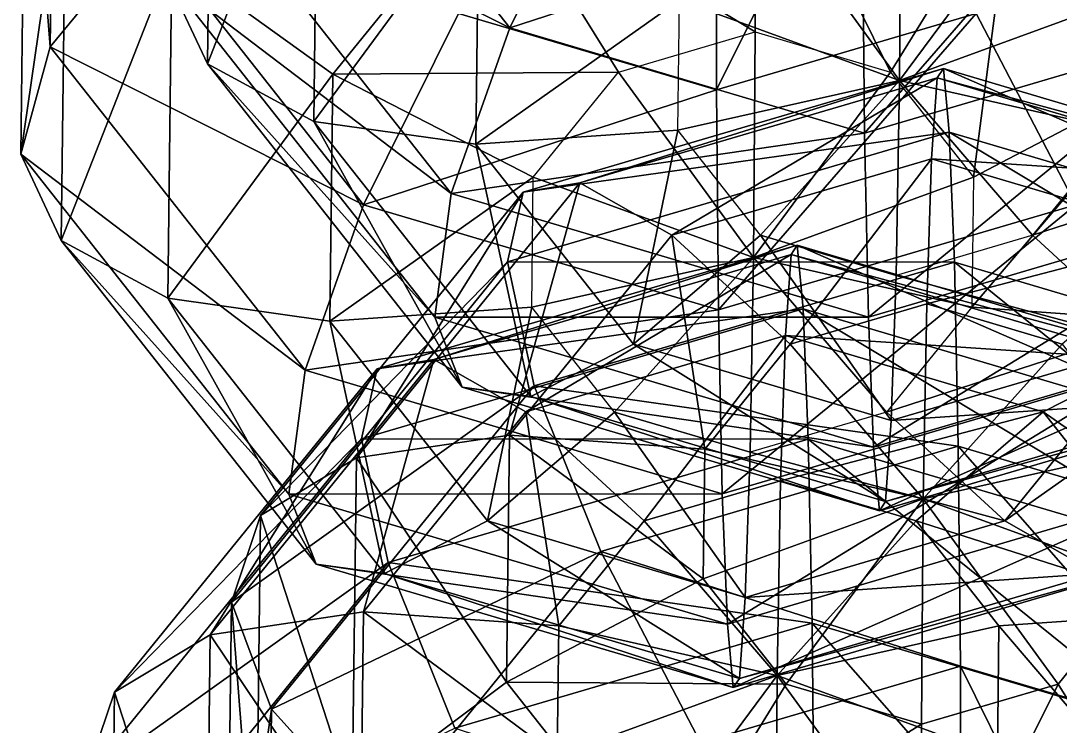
# Model space of a CAD drawing. Header units: metres. Extents: x -232 to 136, y -204 to 253.
# Drawn here: x -130.97 to -89.35, y 10.53 to 38.79 of the extents above; entities that cross this region are included whole.
import ezdxf

# ---------------------------------------------------------------- set-up
doc = ezdxf.new("R2010")
doc.units = ezdxf.units.M

msp = doc.modelspace()

# ---------------------------------------------------------------- linework, layer by layer
for points in [[(-130.7633, 50.284912, -629.949), (-129.5927, 53.754047, -638.5915), (-129.78595, 37.740246, -645.9714), (-129.78584, 37.740345, -645.97125)], [(-129.5927, 53.754047, -638.5915), (-125.91908, 42.43734, -653.11865), (-129.78595, 37.740246, -645.9714), (-129.78584, 37.740345, -645.97125)], [(-123.30151, 53.07407, -398.3413), (-125.11608, 40.529404, -414.29065), (-123.49477, 37.060272, -405.72122), (-123.49467, 37.06037, -405.72113)], [(-119.0659, 48.376976, -391.40625), (-123.30151, 53.07407, -398.3413), (-123.49477, 37.060272, -405.72122), (-123.49467, 37.06037, -405.72113)], [(-84.94153, 36.65341, -610.7006), (-87.44764, 52.315125, -610.72314), (-91.248474, 44.66031, -606.84296), (-91.248375, 44.660408, -606.84283)], [(-130.7633, 50.284912, -629.949), (-129.78595, 37.740246, -645.9714), (-130.96649, 33.447006, -637.7087), (-130.96638, 33.447105, -637.70856)], [(-129.15193, 45.991673, -621.75934), (-130.7633, 50.284912, -629.949), (-130.96649, 33.447006, -637.7087), (-130.96638, 33.447105, -637.70856)], [(-123.93553, 44.822643, -422.55338), (-120.06867, 49.519737, -429.7006), (-111.38791, 38.49919, -435.0102), (-111.38781, 38.49929, -435.0101)], [(-120.06867, 49.519737, -429.7006), (-107.587074, 46.154007, -438.89038), (-111.38791, 38.49919, -435.0102), (-111.38781, 38.49929, -435.0101)], [(-119.0659, 48.376976, -391.40625), (-123.49477, 37.060272, -405.72122), (-119.230286, 34.75482, -397.684), (-119.23019, 34.75492, -397.6839)], [(-112.62064, 43.73581, -386.40457), (-119.0659, 48.376976, -391.40625), (-119.230286, 34.75482, -397.684), (-119.23019, 34.75492, -397.6839)], [(-101.56312, 38.339844, -604.7938), (-101.57276, 47.71867, -605.16223), (-111.970856, 44.66031, -606.30035), (-111.97076, 44.660408, -606.30023)], [(-96.135315, 36.731968, -605.6775), (-91.248474, 44.66031, -606.84296), (-101.57276, 47.71867, -605.16223), (-101.57266, 47.71877, -605.1621)], [(-96.135315, 36.731968, -605.6775), (-101.57276, 47.71867, -605.16223), (-101.56312, 38.339844, -604.7938), (-101.56302, 38.339943, -604.7937)], [(-88.7164, 31.416794, -659.1751), (-92.715096, 39.07161, -662.851), (-86.214905, 47.078506, -659.32874), (-86.214806, 47.078606, -659.3286)], [(-103.1132, 36.01325, -663.98914), (-103.12285, 45.39208, -664.35754), (-97.65624, 46.999954, -663.75916), (-97.65614, 47.000053, -663.75903)], [(-103.1132, 36.01325, -663.98914), (-97.65624, 46.999954, -663.75916), (-92.715096, 39.07161, -662.851), (-92.715, 39.07171, -662.8509)], [(-129.15193, 45.991673, -621.75934), (-130.96649, 33.447006, -637.7087), (-129.34518, 29.977873, -629.1393), (-129.34508, 29.977972, -629.13916)], [(-124.916306, 41.29458, -614.8243), (-129.15193, 45.991673, -621.75934), (-129.34518, 29.977873, -629.1393), (-129.34508, 29.977972, -629.13916)], [(-111.38791, 38.49919, -435.0102), (-107.587074, 46.154007, -438.89038), (-97.26279, 43.095646, -440.57114), (-97.26269, 43.095745, -440.57104)], [(-97.17775, 34.28972, -437.32355), (-97.26279, 43.095646, -440.57114), (-86.864685, 46.154007, -439.433), (-86.864586, 46.154106, -439.43292)], [(-97.17775, 34.28972, -437.32355), (-86.864685, 46.154007, -439.433), (-82.86599, 38.49919, -435.75708), (-82.86589, 38.49929, -435.757)], [(-113.437485, 39.07161, -662.3084), (-103.12285, 45.39208, -664.35754), (-103.1132, 36.01325, -663.98914), (-103.1131, 36.013348, -663.989)], [(-95.71271, 45.42224, -381.37582), (-95.779396, 36.38857, -383.9227), (-101.179306, 43.814365, -381.97415), (-101.17921, 43.814465, -381.97406)], [(-90.284904, 43.814365, -382.25943), (-95.779396, 36.38857, -383.9227), (-95.71271, 45.42224, -381.37582), (-95.71261, 45.42234, -381.37573)], [(-125.11608, 40.529404, -414.29065), (-123.93553, 44.822643, -422.55338), (-113.73068, 31.867214, -428.79517), (-113.73058, 31.867313, -428.79507)], [(-111.970856, 44.66031, -606.30035), (-124.916306, 41.29458, -614.8243), (-118.471054, 36.65341, -609.82263), (-118.470955, 36.65351, -609.8225)], [(-123.93553, 44.822643, -422.55338), (-111.38791, 38.49919, -435.0102), (-113.73068, 31.867214, -428.79517), (-113.73058, 31.867313, -428.79507)], [(-107.02972, 36.731968, -605.3922), (-111.970856, 44.66031, -606.30035), (-118.471054, 36.65341, -609.82263), (-118.470955, 36.65351, -609.8225)], [(-101.56312, 38.339844, -604.7938), (-111.970856, 44.66031, -606.30035), (-107.02972, 36.731968, -605.3922), (-107.02962, 36.732067, -605.3921)], [(-92.81956, 32.52249, -607.70557), (-91.248474, 44.66031, -606.84296), (-96.135315, 36.731968, -605.6775), (-96.135216, 36.732067, -605.67737)], [(-92.81956, 32.52249, -607.70557), (-84.94153, 36.65341, -610.7006), (-91.248474, 44.66031, -606.84296), (-91.248375, 44.660408, -606.84283)], [(-112.62064, 43.73581, -386.40457), (-119.230286, 34.75482, -397.684), (-112.740074, 33.838737, -390.96564), (-112.739975, 33.838837, -390.96555)], [(-104.596664, 39.60489, -383.82593), (-112.62064, 43.73581, -386.40457), (-112.740074, 33.838737, -390.96564), (-112.739975, 33.838837, -390.96555)], [(-101.179306, 43.814365, -381.97415), (-95.779396, 36.38857, -383.9227), (-104.596664, 39.60489, -383.82593), (-104.596565, 39.60499, -383.82584)], [(-86.96915, 39.60489, -384.28754), (-95.779396, 36.38857, -383.9227), (-90.284904, 43.814365, -382.25943), (-90.284805, 43.814465, -382.25934)], [(-111.38791, 38.49919, -435.0102), (-97.26279, 43.095646, -440.57114), (-97.17775, 34.28972, -437.32355), (-97.17765, 34.289818, -437.32346)], [(-129.78595, 37.740246, -645.9714), (-125.91908, 42.43734, -653.11865), (-117.23832, 31.416796, -658.4282), (-117.23822, 31.416895, -658.4281)], [(-125.91908, 42.43734, -653.11865), (-113.437485, 39.07161, -662.3084), (-117.23832, 31.416796, -658.4282), (-117.23822, 31.416895, -658.4281)], [(-124.916306, 41.29458, -614.8243), (-129.34518, 29.977873, -629.1393), (-125.080696, 27.672424, -621.102), (-125.0806, 27.672523, -621.10187)], [(-118.471054, 36.65341, -609.82263), (-124.916306, 41.29458, -614.8243), (-125.080696, 27.672424, -621.102), (-125.0806, 27.672523, -621.10187)], [(-125.11608, 40.529404, -414.29065), (-113.73068, 31.867214, -428.79517), (-114.38607, 26.90726, -420.85367), (-114.38597, 26.90736, -420.85358)], [(-123.49477, 37.060272, -405.72122), (-125.11608, 40.529404, -414.29065), (-114.38607, 26.90726, -420.85367), (-114.38597, 26.90736, -420.85358)], [(-104.596664, 39.60489, -383.82593), (-112.740074, 33.838737, -390.96564), (-104.659454, 34.401688, -386.22382), (-104.659355, 34.401787, -386.22372)], [(-104.596664, 39.60489, -383.82593), (-95.779396, 36.38857, -383.9227), (-104.659454, 34.401688, -386.22382), (-104.659355, 34.401787, -386.22372)], [(-87.03194, 34.40169, -386.6854), (-95.779396, 36.38857, -383.9227), (-86.96915, 39.60489, -384.28754), (-86.96905, 39.60499, -384.28745)], [(-117.23832, 31.416796, -658.4282), (-113.437485, 39.07161, -662.3084), (-103.1132, 36.01325, -663.98914), (-103.1131, 36.013348, -663.989)], [(-103.1132, 36.01325, -663.98914), (-103.1132, 36.01325, -663.98914), (-113.437485, 39.07161, -662.3084), (-113.437386, 39.07171, -662.3083)], [(-103.02816, 27.20732, -660.7416), (-103.1132, 36.01325, -663.98914), (-92.715096, 39.07161, -662.851), (-92.715, 39.07171, -662.8509)], [(-103.02816, 27.20732, -660.7416), (-92.715096, 39.07161, -662.851), (-88.7164, 31.416794, -659.1751), (-88.7163, 31.416893, -659.175)], [(-113.73068, 31.867214, -428.79517), (-111.38791, 38.49919, -435.0102), (-97.17775, 34.28972, -437.32355), (-97.17765, 34.289818, -437.32346)], [(-97.17775, 34.28972, -437.32355), (-97.17775, 34.28972, -437.32355), (-111.38791, 38.49919, -435.0102), (-111.38781, 38.49929, -435.0101)], [(-101.56312, 38.339844, -604.7938), (-101.62981, 29.306171, -607.3407), (-107.02972, 36.731968, -605.3922), (-107.02962, 36.732067, -605.3921)], [(-96.135315, 36.731968, -605.6775), (-101.62981, 29.306171, -607.3407), (-101.56312, 38.339844, -604.7938), (-101.56302, 38.339943, -604.7937)], [(-97.025635, 26.918678, -431.5147), (-97.17775, 34.28972, -437.32355), (-82.86599, 38.49919, -435.75708), (-82.86589, 38.49929, -435.757)], [(-97.025635, 26.918678, -431.5147), (-82.86599, 38.49919, -435.75708), (-80.20116, 31.867212, -429.6732), (-80.20106, 31.867311, -429.6731)], [(-130.96649, 33.447006, -637.7087), (-129.78595, 37.740246, -645.9714), (-119.58109, 24.784817, -652.2132), (-119.58099, 24.784916, -652.2131)], [(-129.78595, 37.740246, -645.9714), (-117.23832, 31.416796, -658.4282), (-119.58109, 24.784817, -652.2132), (-119.58099, 24.784916, -652.2131)], [(-123.49477, 37.060272, -405.72122), (-114.38607, 26.90726, -420.85367), (-113.28992, 24.10484, -411.96304), (-113.28982, 24.104939, -411.96295)], [(-119.230286, 34.75482, -397.684), (-123.49477, 37.060272, -405.72122), (-113.28992, 24.10484, -411.96304), (-113.28982, 24.104939, -411.96295)], [(-118.471054, 36.65341, -609.82263), (-125.080696, 27.672424, -621.102), (-118.590485, 26.75634, -614.38367), (-118.590385, 26.75644, -614.38354)], [(-110.447075, 32.52249, -607.24396), (-118.471054, 36.65341, -609.82263), (-118.590485, 26.75634, -614.38367), (-118.590385, 26.75644, -614.38354)], [(-107.02972, 36.731968, -605.3922), (-118.471054, 36.65341, -609.82263), (-110.447075, 32.52249, -607.24396), (-110.446976, 32.52259, -607.24384)], [(-94.023026, 36.87445, -316.84955), (-108.580284, 32.29648, -327.79166), (-110.8475, 31.925919, -318.69107), (-110.847404, 31.926018, -318.69098)], [(-93.78655, 34.32669, -307.81897), (-94.023026, 36.87445, -316.84955), (-110.8475, 31.925919, -318.69107), (-110.847404, 31.926018, -318.69098)], [(-107.02972, 36.731968, -605.3922), (-101.62981, 29.306171, -607.3407), (-110.447075, 32.52249, -607.24396), (-110.446976, 32.52259, -607.24384)], [(-94.023026, 36.87445, -316.84955), (-94.26853, 36.50595, -326.22516), (-108.580284, 32.29648, -327.79166), (-108.580185, 32.296577, -327.79156)], [(-92.81956, 32.52249, -607.70557), (-101.62981, 29.306171, -607.3407), (-96.135315, 36.731968, -605.6775), (-96.135216, 36.732067, -605.67737)], [(-77.31798, 31.925919, -319.56906), (-94.26853, 36.50595, -326.22516), (-94.023026, 36.87445, -316.84955), (-94.02293, 36.87455, -316.84946)], [(-76.221825, 29.123497, -310.67844), (-77.31798, 31.925919, -319.56906), (-94.023026, 36.87445, -316.84955), (-94.02293, 36.87455, -316.84946)], [(-76.221825, 29.123497, -310.67844), (-94.023026, 36.87445, -316.84955), (-93.78655, 34.32669, -307.81897), (-93.78645, 34.32679, -307.81888)], [(-92.88235, 27.319294, -610.10345), (-85.06097, 26.756344, -615.26166), (-84.94153, 36.65341, -610.7006), (-84.94143, 36.65351, -610.7005)], [(-92.88235, 27.319294, -610.10345), (-84.94153, 36.65341, -610.7006), (-92.81956, 32.52249, -607.70557), (-92.81946, 32.52259, -607.70544)], [(-94.26853, 36.50595, -326.22516), (-104.89714, 30.198914, -336.1662), (-108.580284, 32.29648, -327.79166), (-108.580185, 32.296577, -327.79156)], [(-94.26853, 36.50595, -326.22516), (-94.49905, 33.257275, -335.02808), (-104.89714, 30.198914, -336.1662), (-104.89704, 30.199013, -336.1661)], [(-104.659454, 34.401688, -386.22382), (-95.779396, 36.38857, -383.9227), (-101.3437, 30.192215, -388.2519), (-101.3436, 30.192314, -388.2518)], [(-101.3437, 30.192215, -388.2519), (-95.779396, 36.38857, -383.9227), (-95.9159, 28.58434, -389.13553), (-95.9158, 28.584438, -389.13544)], [(-95.9159, 28.58434, -389.13553), (-95.779396, 36.38857, -383.9227), (-90.449295, 30.192215, -388.53717), (-90.449196, 30.192314, -388.53708)], [(-90.449295, 30.192215, -388.53717), (-95.779396, 36.38857, -383.9227), (-87.03194, 34.40169, -386.6854), (-87.03184, 34.40179, -386.6853)], [(-80.05837, 32.29648, -328.5385), (-94.49905, 33.257275, -335.02808), (-94.26853, 36.50595, -326.22516), (-94.26843, 36.50605, -326.22507)], [(-77.31798, 31.925919, -319.56906), (-80.05837, 32.29648, -328.5385), (-94.26853, 36.50595, -326.22516), (-94.26843, 36.50605, -326.22507)], [(-117.23832, 31.416796, -658.4282), (-103.1132, 36.01325, -663.98914), (-103.02816, 27.20732, -660.7416), (-103.02806, 27.207418, -660.74146)], [(-119.230286, 34.75482, -397.684), (-113.28992, 24.10484, -411.96304), (-110.54952, 23.734278, -402.9936), (-110.54942, 23.734377, -402.9935)], [(-112.740074, 33.838737, -390.96564), (-119.230286, 34.75482, -397.684), (-110.54952, 23.734278, -402.9936), (-110.54942, 23.734377, -402.9935)], [(-113.73068, 31.867214, -428.79517), (-97.17775, 34.28972, -437.32355), (-97.025635, 26.918678, -431.5147), (-97.025536, 26.918777, -431.51462)], [(-104.659454, 34.401688, -386.22382), (-112.740074, 33.838737, -390.96564), (-106.433136, 25.831844, -394.82327), (-106.43304, 25.831944, -394.82318)], [(-93.78655, 34.32669, -307.81897), (-110.8475, 31.925919, -318.69107), (-111.47685, 29.123497, -309.75525), (-111.47675, 29.123596, -309.75516)], [(-93.58226, 29.112076, -300.0174), (-93.78655, 34.32669, -307.81897), (-111.47685, 29.123497, -309.75525), (-111.47675, 29.123596, -309.75516)], [(-104.659454, 34.401688, -386.22382), (-106.433136, 25.831844, -394.82327), (-101.3437, 30.192215, -388.2519), (-101.3436, 30.192314, -388.2518)], [(-76.87721, 24.163544, -302.73694), (-76.221825, 29.123497, -310.67844), (-93.78655, 34.32669, -307.81897), (-93.78645, 34.32679, -307.81888)], [(-76.87721, 24.163544, -302.73694), (-93.78655, 34.32669, -307.81897), (-93.58226, 29.112076, -300.0174), (-93.58216, 29.112175, -300.0173)], [(-90.449295, 30.192215, -388.53717), (-79.210556, 33.83874, -391.84363), (-87.03194, 34.40169, -386.6854), (-87.03184, 34.40179, -386.6853)], [(-112.740074, 33.838737, -390.96564), (-110.54952, 23.734278, -402.9936), (-106.433136, 25.831844, -394.82327), (-106.43304, 25.831944, -394.82318)], [(-90.449295, 30.192215, -388.53717), (-85.71075, 25.831844, -395.3659), (-79.210556, 33.83874, -391.84363), (-79.21046, 33.83884, -391.84354)], [(-130.96649, 33.447006, -637.7087), (-119.58109, 24.784817, -652.2132), (-120.23648, 19.824863, -644.27167), (-120.23638, 19.824963, -644.27155)], [(-129.34518, 29.977873, -629.1393), (-130.96649, 33.447006, -637.7087), (-120.23648, 19.824863, -644.27167), (-120.23638, 19.824963, -644.27155)], [(-94.49905, 33.257275, -335.02808), (-100.1586, 25.838541, -342.99493), (-104.89714, 30.198914, -336.1662), (-104.89704, 30.199013, -336.1661)], [(-94.49905, 33.257275, -335.02808), (-94.69199, 27.446415, -342.39658), (-100.1586, 25.838541, -342.99493), (-100.1585, 25.83864, -342.99484)], [(-84.17476, 30.198914, -336.70883), (-94.69199, 27.446415, -342.39658), (-94.49905, 33.257275, -335.02808), (-94.49895, 33.257374, -335.02798)], [(-80.05837, 32.29648, -328.5385), (-84.17476, 30.198914, -336.70883), (-94.49905, 33.257275, -335.02808), (-94.49895, 33.257374, -335.02798)], [(-110.447075, 32.52249, -607.24396), (-118.590485, 26.75634, -614.38367), (-110.509865, 27.319292, -609.64185), (-110.509766, 27.319391, -609.6417)], [(-110.447075, 32.52249, -607.24396), (-101.62981, 29.306171, -607.3407), (-110.509865, 27.319292, -609.64185), (-110.509766, 27.319391, -609.6417)], [(-92.88235, 27.319294, -610.10345), (-101.62981, 29.306171, -607.3407), (-92.81956, 32.52249, -607.70557), (-92.81946, 32.52259, -607.70544)], [(-108.580284, 32.29648, -327.79166), (-111.39734, 22.192017, -339.68848), (-117.52704, 21.275932, -332.63965), (-117.52694, 21.276031, -332.63956)], [(-110.8475, 31.925919, -318.69107), (-108.580284, 32.29648, -327.79166), (-117.52704, 21.275932, -332.63965), (-117.52694, 21.276031, -332.63956)], [(-108.580284, 32.29648, -327.79166), (-104.89714, 30.198914, -336.1662), (-111.39734, 22.192017, -339.68848), (-111.39724, 22.192116, -339.6884)], [(-110.8475, 31.925919, -318.69107), (-117.52704, 21.275932, -332.63965), (-121.365036, 18.970486, -324.39023), (-121.36494, 18.970585, -324.39014)], [(-111.47685, 29.123497, -309.75525), (-110.8475, 31.925919, -318.69107), (-121.365036, 18.970486, -324.39023), (-121.36494, 18.970585, -324.39014)], [(-114.38607, 26.90726, -420.85367), (-113.73068, 31.867214, -428.79517), (-97.025635, 26.918678, -431.5147), (-97.025536, 26.918777, -431.51462)], [(-97.025635, 26.918678, -431.5147), (-97.025635, 26.918678, -431.5147), (-113.73068, 31.867214, -428.79517), (-113.73058, 31.867313, -428.79507)], [(-96.82134, 21.704062, -423.71313), (-97.025635, 26.918678, -431.5147), (-80.20116, 31.867212, -429.6732), (-80.20106, 31.867311, -429.6731)], [(-96.82134, 21.704062, -423.71313), (-80.20116, 31.867212, -429.6732), (-79.13104, 26.907259, -421.77686), (-79.13094, 26.907358, -421.77676)], [(-119.58109, 24.784817, -652.2132), (-117.23832, 31.416796, -658.4282), (-103.02816, 27.20732, -660.7416), (-103.02806, 27.207418, -660.74146)], [(-103.02816, 27.20732, -660.7416), (-103.02816, 27.20732, -660.7416), (-117.23832, 31.416796, -658.4282), (-117.23822, 31.416895, -658.4281)], [(-102.876045, 19.83628, -654.93274), (-103.02816, 27.20732, -660.7416), (-88.7164, 31.416794, -659.1751), (-88.7163, 31.416893, -659.175)], [(-102.876045, 19.83628, -654.93274), (-88.7164, 31.416794, -659.1751), (-86.05157, 24.784815, -653.0912), (-86.05147, 24.784914, -653.09106)], [(-129.34518, 29.977873, -629.1393), (-120.23648, 19.824863, -644.27167), (-119.14033, 17.022442, -635.38104), (-119.14023, 17.022541, -635.3809)], [(-125.080696, 27.672424, -621.102), (-129.34518, 29.977873, -629.1393), (-119.14033, 17.022442, -635.38104), (-119.14023, 17.022541, -635.3809)], [(-104.89714, 30.198914, -336.1662), (-103.57596, 21.629066, -344.8467), (-111.39734, 22.192017, -339.68848), (-111.39724, 22.192116, -339.6884)], [(-101.3437, 30.192215, -388.2519), (-106.433136, 25.831844, -394.82327), (-96.10885, 22.77348, -396.50403), (-96.10875, 22.773579, -396.50394)], [(-104.89714, 30.198914, -336.1662), (-100.1586, 25.838541, -342.99493), (-103.57596, 21.629066, -344.8467), (-103.57586, 21.629166, -344.84662)], [(-95.9159, 28.58434, -389.13553), (-95.9159, 28.58434, -389.13553), (-101.3437, 30.192215, -388.2519), (-101.3436, 30.192314, -388.2518)], [(-101.3437, 30.192215, -388.2519), (-96.10885, 22.77348, -396.50403), (-95.9159, 28.58434, -389.13553), (-95.9158, 28.584438, -389.13544)], [(-95.9159, 28.58434, -389.13553), (-85.71075, 25.831844, -395.3659), (-90.449295, 30.192215, -388.53717), (-90.449196, 30.192314, -388.53708)], [(-84.17476, 30.198914, -336.70883), (-89.2642, 25.838541, -343.2802), (-94.69199, 27.446415, -342.39658), (-94.691895, 27.446514, -342.39648)], [(-99.873436, 29.792053, -540.2676), (-114.430695, 25.21408, -551.20966), (-116.69791, 24.843521, -542.1091), (-116.69781, 24.84362, -542.10895)], [(-99.63696, 27.244295, -531.237), (-99.873436, 29.792053, -540.2676), (-116.69791, 24.843521, -542.1091), (-116.69781, 24.84362, -542.10895)], [(-99.873436, 29.792053, -540.2676), (-100.11894, 29.423555, -549.6432), (-114.430695, 25.21408, -551.20966), (-114.430595, 25.21418, -551.20953)], [(-83.16839, 24.843521, -542.9871), (-100.11894, 29.423555, -549.6432), (-99.873436, 29.792053, -540.2676), (-99.87334, 29.792152, -540.26746)], [(-82.072235, 22.0411, -534.0965), (-83.16839, 24.843521, -542.9871), (-99.873436, 29.792053, -540.2676), (-99.87334, 29.792152, -540.26746)], [(-82.072235, 22.0411, -534.0965), (-99.873436, 29.792053, -540.2676), (-99.63696, 27.244295, -531.237), (-99.63686, 27.244394, -531.2369)], [(-100.11894, 29.423555, -549.6432), (-110.74755, 23.116516, -559.5842), (-114.430695, 25.21408, -551.20966), (-114.430595, 25.21418, -551.20953)], [(-100.11894, 29.423555, -549.6432), (-100.34946, 26.174877, -558.4461), (-110.74755, 23.116516, -559.5842), (-110.74745, 23.116615, -559.5841)], [(-110.509865, 27.319292, -609.64185), (-101.62981, 29.306171, -607.3407), (-107.19411, 23.109818, -611.6699), (-107.19401, 23.109917, -611.6698)], [(-107.19411, 23.109818, -611.6699), (-101.62981, 29.306171, -607.3407), (-101.76631, 21.501942, -612.5535), (-101.76621, 21.50204, -612.5534)], [(-101.76631, 21.501942, -612.5535), (-101.62981, 29.306171, -607.3407), (-96.299706, 23.109818, -611.9552), (-96.29961, 23.109917, -611.9551)], [(-96.299706, 23.109818, -611.9552), (-101.62981, 29.306171, -607.3407), (-92.88235, 27.319294, -610.10345), (-92.88225, 27.319393, -610.10333)], [(-85.90878, 25.21408, -551.95654), (-100.34946, 26.174877, -558.4461), (-100.11894, 29.423555, -549.6432), (-100.11884, 29.423655, -549.64307)], [(-83.16839, 24.843521, -542.9871), (-85.90878, 25.21408, -551.95654), (-100.11894, 29.423555, -549.6432), (-100.11884, 29.423655, -549.64307)], [(-111.47685, 29.123497, -309.75525), (-121.365036, 18.970486, -324.39023), (-122.535645, 15.501349, -315.7477), (-122.535545, 15.50145, -315.74762)], [(-110.40674, 24.163544, -301.85892), (-111.47685, 29.123497, -309.75525), (-122.535645, 15.501349, -315.7477), (-122.535545, 15.50145, -315.74762)], [(-93.58226, 29.112076, -300.0174), (-111.47685, 29.123497, -309.75525), (-110.40674, 24.163544, -301.85892), (-110.40664, 24.163643, -301.85883)], [(-93.43015, 21.741037, -294.20856), (-93.58226, 29.112076, -300.0174), (-110.40674, 24.163544, -301.85892), (-110.40664, 24.163643, -301.85883)], [(-79.219986, 17.531563, -296.5219), (-76.87721, 24.163544, -302.73694), (-93.58226, 29.112076, -300.0174), (-93.58216, 29.112175, -300.0173)], [(-79.219986, 17.531563, -296.5219), (-93.58226, 29.112076, -300.0174), (-93.43015, 21.741037, -294.20856), (-93.43005, 21.741137, -294.20847)], [(-95.9159, 28.58434, -389.13553), (-96.10885, 22.77348, -396.50403), (-85.71075, 25.831844, -395.3659), (-85.71065, 25.831944, -395.3658)], [(-125.080696, 27.672424, -621.102), (-119.14033, 17.022442, -635.38104), (-116.39993, 16.65188, -626.4116), (-116.39983, 16.65198, -626.4115)], [(-118.590485, 26.75634, -614.38367), (-125.080696, 27.672424, -621.102), (-116.39993, 16.65188, -626.4116), (-116.39983, 16.65198, -626.4115)], [(-91.56116, 18.749447, -618.78394), (-87.87801, 16.651878, -627.1585), (-78.93126, 27.672428, -622.3105), (-78.93116, 27.672527, -622.31036)], [(-91.56116, 18.749447, -618.78394), (-78.93126, 27.672428, -622.3105), (-85.06097, 26.756344, -615.26166), (-85.06087, 26.756443, -615.26154)], [(-119.58109, 24.784817, -652.2132), (-103.02816, 27.20732, -660.7416), (-102.876045, 19.83628, -654.93274), (-102.875946, 19.83638, -654.9326)], [(-110.509865, 27.319292, -609.64185), (-118.590485, 26.75634, -614.38367), (-112.28355, 18.749447, -618.24133), (-112.28345, 18.749546, -618.2412)], [(-99.63696, 27.244295, -531.237), (-116.69791, 24.843521, -542.1091), (-117.32726, 22.0411, -533.1733), (-117.32716, 22.041199, -533.17316)], [(-99.43267, 22.029678, -523.4354), (-99.63696, 27.244295, -531.237), (-117.32726, 22.0411, -533.1733), (-117.32716, 22.041199, -533.17316)], [(-110.509865, 27.319292, -609.64185), (-112.28355, 18.749447, -618.24133), (-107.19411, 23.109818, -611.6699), (-107.19401, 23.109917, -611.6698)], [(-94.69199, 27.446415, -342.39658), (-94.8285, 19.642185, -347.6094), (-100.1586, 25.838541, -342.99493), (-100.1585, 25.83864, -342.99484)], [(-82.72762, 17.081146, -526.15497), (-82.072235, 22.0411, -534.0965), (-99.63696, 27.244295, -531.237), (-99.63686, 27.244394, -531.2369)], [(-82.72762, 17.081146, -526.15497), (-99.63696, 27.244295, -531.237), (-99.43267, 22.029678, -523.4354), (-99.43257, 22.029778, -523.4353)], [(-96.299706, 23.109818, -611.9552), (-85.06097, 26.756344, -615.26166), (-92.88235, 27.319294, -610.10345), (-92.88225, 27.319393, -610.10333)], [(-89.2642, 25.838541, -343.2802), (-94.8285, 19.642185, -347.6094), (-94.69199, 27.446415, -342.39658), (-94.691895, 27.446514, -342.39648)], [(-118.590485, 26.75634, -614.38367), (-116.39993, 16.65188, -626.4116), (-112.28355, 18.749447, -618.24133), (-112.28345, 18.749546, -618.2412)], [(-114.38607, 26.90726, -420.85367), (-97.025635, 26.918678, -431.5147), (-96.82134, 21.704062, -423.71313), (-96.82124, 21.70416, -423.71304)], [(-96.82134, 21.704062, -423.71313), (-96.82134, 21.704062, -423.71313), (-114.38607, 26.90726, -420.85367), (-114.38597, 26.90736, -420.85358)], [(-113.28992, 24.10484, -411.96304), (-114.38607, 26.90726, -420.85367), (-96.82134, 21.704062, -423.71313), (-96.82124, 21.70416, -423.71304)], [(-96.58487, 19.156303, -414.68256), (-96.82134, 21.704062, -423.71313), (-79.13104, 26.907259, -421.77686), (-79.13094, 26.907358, -421.77676)], [(-96.58487, 19.156303, -414.68256), (-79.13104, 26.907259, -421.77686), (-79.76039, 24.104837, -412.84103), (-79.76029, 24.104937, -412.84094)], [(-96.299706, 23.109818, -611.9552), (-91.56116, 18.749447, -618.78394), (-85.06097, 26.756344, -615.26166), (-85.06087, 26.756443, -615.26154)], [(-100.34946, 26.174877, -558.4461), (-106.00901, 18.756144, -566.41296), (-110.74755, 23.116516, -559.5842), (-110.74745, 23.116615, -559.5841)], [(-106.433136, 25.831844, -394.82327), (-110.54952, 23.734278, -402.9936), (-96.33936, 19.524801, -405.30695), (-96.339264, 19.5249, -405.30685)], [(-96.10885, 22.77348, -396.50403), (-96.10885, 22.77348, -396.50403), (-106.433136, 25.831844, -394.82327), (-106.43304, 25.831944, -394.82318)], [(-106.433136, 25.831844, -394.82327), (-96.33936, 19.524801, -405.30695), (-96.10885, 22.77348, -396.50403), (-96.10875, 22.773579, -396.50394)], [(-100.34946, 26.174877, -558.4461), (-100.542404, 20.364017, -565.81464), (-106.00901, 18.756144, -566.41296), (-106.00891, 18.756243, -566.41284)], [(-100.1586, 25.838541, -342.99493), (-94.8285, 19.642185, -347.6094), (-103.57596, 21.629066, -344.8467), (-103.57586, 21.629166, -344.84662)], [(-90.02517, 23.116516, -560.12683), (-100.542404, 20.364017, -565.81464), (-100.34946, 26.174877, -558.4461), (-100.34936, 26.174976, -558.446)], [(-85.90878, 25.21408, -551.95654), (-90.02517, 23.116516, -560.12683), (-100.34946, 26.174877, -558.4461), (-100.34936, 26.174976, -558.446)], [(-96.10885, 22.77348, -396.50403), (-82.0276, 23.734276, -403.74045), (-85.71075, 25.831844, -395.3659), (-85.71065, 25.831944, -395.3658)], [(-85.94844, 21.629065, -345.3083), (-94.8285, 19.642185, -347.6094), (-89.2642, 25.838541, -343.2802), (-89.2641, 25.83864, -343.28012)], [(-114.430695, 25.21408, -551.20966), (-117.24775, 15.109619, -563.1065), (-123.37745, 14.193535, -556.0577), (-123.37735, 14.193635, -556.05756)], [(-116.69791, 24.843521, -542.1091), (-114.430695, 25.21408, -551.20966), (-123.37745, 14.193535, -556.0577), (-123.37735, 14.193635, -556.05756)], [(-114.430695, 25.21408, -551.20966), (-110.74755, 23.116516, -559.5842), (-117.24775, 15.109619, -563.1065), (-117.24765, 15.109719, -563.1064)], [(-77.22801, 14.193531, -557.2662), (-90.02517, 23.116516, -560.12683), (-85.90878, 25.21408, -551.95654), (-85.90868, 25.21418, -551.9564)], [(-116.69791, 24.843521, -542.1091), (-123.37745, 14.193535, -556.0577), (-127.21545, 11.888087, -547.8083), (-127.21535, 11.888187, -547.80817)], [(-117.32726, 22.0411, -533.1733), (-116.69791, 24.843521, -542.1091), (-127.21545, 11.888087, -547.8083), (-127.21535, 11.888187, -547.80817)], [(-120.23648, 19.824863, -644.27167), (-119.58109, 24.784817, -652.2132), (-102.876045, 19.83628, -654.93274), (-102.875946, 19.83638, -654.9326)], [(-102.876045, 19.83628, -654.93274), (-102.876045, 19.83628, -654.93274), (-119.58109, 24.784817, -652.2132), (-119.58099, 24.784916, -652.2131)], [(-102.67175, 14.621664, -647.13116), (-102.876045, 19.83628, -654.93274), (-86.05157, 24.784815, -653.0912), (-86.05147, 24.784914, -653.09106)], [(-102.67175, 14.621664, -647.13116), (-86.05157, 24.784815, -653.0912), (-84.98145, 19.824862, -645.1949), (-84.98135, 19.82496, -645.19476)], [(-110.40674, 24.163544, -301.85892), (-122.535645, 15.501349, -315.7477), (-120.92427, 11.208111, -307.5581), (-120.92417, 11.208211, -307.558)], [(-107.7419, 17.531563, -295.77502), (-110.40674, 24.163544, -301.85892), (-120.92427, 11.208111, -307.5581), (-120.92417, 11.208211, -307.558)], [(-93.43015, 21.741037, -294.20856), (-110.40674, 24.163544, -301.85892), (-107.7419, 17.531563, -295.77502), (-107.7418, 17.531662, -295.77493)], [(-96.58487, 19.156303, -414.68256), (-96.58487, 19.156303, -414.68256), (-113.28992, 24.10484, -411.96304), (-113.28982, 24.104939, -411.96295)], [(-113.28992, 24.10484, -411.96304), (-96.82134, 21.704062, -423.71313), (-96.58487, 19.156303, -414.68256), (-96.58477, 19.156403, -414.68246)], [(-110.54952, 23.734278, -402.9936), (-113.28992, 24.10484, -411.96304), (-96.58487, 19.156303, -414.68256), (-96.58477, 19.156403, -414.68246)], [(-96.33936, 19.524801, -405.30695), (-96.33936, 19.524801, -405.30695), (-110.54952, 23.734278, -402.9936), (-110.54942, 23.734377, -402.9935)], [(-110.54952, 23.734278, -402.9936), (-96.58487, 19.156303, -414.68256), (-96.33936, 19.524801, -405.30695), (-96.339264, 19.5249, -405.30685)], [(-96.33936, 19.524801, -405.30695), (-96.58487, 19.156303, -414.68256), (-79.76039, 24.104837, -412.84103), (-79.76029, 24.104937, -412.84094)], [(-96.33936, 19.524801, -405.30695), (-79.76039, 24.104837, -412.84103), (-82.0276, 23.734276, -403.74045), (-82.027504, 23.734375, -403.74036)], [(-96.10885, 22.77348, -396.50403), (-96.33936, 19.524801, -405.30695), (-82.0276, 23.734276, -403.74045), (-82.027504, 23.734375, -403.74036)], [(-110.74755, 23.116516, -559.5842), (-109.42637, 14.546668, -568.2647), (-117.24775, 15.109619, -563.1065), (-117.24765, 15.109719, -563.1064)], [(-107.19411, 23.109818, -611.6699), (-112.28355, 18.749447, -618.24133), (-101.95926, 15.691082, -619.92206), (-101.95916, 15.691182, -619.92194)], [(-110.74755, 23.116516, -559.5842), (-106.00901, 18.756144, -566.41296), (-109.42637, 14.546668, -568.2647), (-109.42627, 14.546768, -568.2646)], [(-101.76631, 21.501942, -612.5535), (-101.76631, 21.501942, -612.5535), (-107.19411, 23.109818, -611.6699), (-107.19401, 23.109917, -611.6698)], [(-107.19411, 23.109818, -611.6699), (-101.95926, 15.691082, -619.92206), (-101.76631, 21.501942, -612.5535), (-101.76621, 21.50204, -612.5534)], [(-101.76631, 21.501942, -612.5535), (-91.56116, 18.749447, -618.78394), (-96.299706, 23.109818, -611.9552), (-96.29961, 23.109917, -611.9551)], [(-90.02517, 23.116516, -560.12683), (-95.11461, 18.756144, -566.69824), (-100.542404, 20.364017, -565.81464), (-100.542305, 20.364117, -565.8145)], [(-83.71822, 15.109616, -563.9845), (-95.11461, 18.756144, -566.69824), (-90.02517, 23.116516, -560.12683), (-90.02507, 23.116615, -560.1267)], [(-77.22801, 14.193531, -557.2662), (-83.71822, 15.109616, -563.9845), (-90.02517, 23.116516, -560.12683), (-90.02507, 23.116615, -560.1267)], [(-117.52704, 21.275932, -332.63965), (-111.39734, 22.192017, -339.68848), (-111.51677, 12.294943, -344.2495), (-111.51667, 12.295043, -344.24942)], [(-111.39734, 22.192017, -339.68848), (-103.63875, 16.425865, -347.24457), (-111.51677, 12.294943, -344.2495), (-111.51667, 12.295043, -344.24942)], [(-111.39734, 22.192017, -339.68848), (-103.57596, 21.629066, -344.8467), (-103.63875, 16.425865, -347.24457), (-103.63865, 16.425964, -347.24448)], [(-117.32726, 22.0411, -533.1733), (-127.21545, 11.888087, -547.8083), (-128.38606, 8.418952, -539.1658), (-128.38596, 8.419052, -539.16565)], [(-116.25714, 17.081146, -525.277), (-117.32726, 22.0411, -533.1733), (-128.38606, 8.418952, -539.1658), (-128.38596, 8.419052, -539.16565)], [(-99.43267, 22.029678, -523.4354), (-117.32726, 22.0411, -533.1733), (-116.25714, 17.081146, -525.277), (-116.25704, 17.081245, -525.27686)], [(-99.28056, 14.65864, -517.6266), (-99.43267, 22.029678, -523.4354), (-116.25714, 17.081146, -525.277), (-116.25704, 17.081245, -525.27686)], [(-93.34511, 12.935109, -290.96097), (-93.43015, 21.741037, -294.20856), (-107.7419, 17.531563, -295.77502), (-107.7418, 17.531662, -295.77493)], [(-85.0704, 10.449165, -519.93994), (-82.72762, 17.081146, -526.15497), (-99.43267, 22.029678, -523.4354), (-99.43257, 22.029778, -523.4353)], [(-85.0704, 10.449165, -519.93994), (-99.43267, 22.029678, -523.4354), (-99.28056, 14.65864, -517.6266), (-99.280464, 14.65874, -517.62646)], [(-83.02082, 9.876747, -292.64172), (-79.219986, 17.531563, -296.5219), (-93.43015, 21.741037, -294.20856), (-93.43005, 21.741137, -294.20847)], [(-83.02082, 9.876747, -292.64172), (-93.43015, 21.741037, -294.20856), (-93.34511, 12.935109, -290.96097), (-93.34501, 12.935209, -290.96088)], [(-121.365036, 18.970486, -324.39023), (-117.52704, 21.275932, -332.63965), (-117.69143, 7.6537786, -338.9174), (-117.69133, 7.6538787, -338.9173)], [(-117.52704, 21.275932, -332.63965), (-111.51677, 12.294943, -344.2495), (-117.69143, 7.6537786, -338.9174), (-117.69133, 7.6538787, -338.9173)], [(-103.57596, 21.629066, -344.8467), (-94.8285, 19.642185, -347.6094), (-103.63875, 16.425865, -347.24457), (-103.63865, 16.425964, -347.24448)], [(-101.76631, 21.501942, -612.5535), (-101.95926, 15.691082, -619.92206), (-91.56116, 18.749447, -618.78394), (-91.56106, 18.749546, -618.7838)], [(-86.01123, 16.425867, -347.70618), (-94.8285, 19.642185, -347.6094), (-85.94844, 21.629065, -345.3083), (-85.94834, 21.629164, -345.3082)], [(-100.542404, 20.364017, -565.81464), (-100.67891, 12.559788, -571.02747), (-106.00901, 18.756144, -566.41296), (-106.00891, 18.756243, -566.41284)], [(-95.11461, 18.756144, -566.69824), (-100.67891, 12.559788, -571.02747), (-100.542404, 20.364017, -565.81464), (-100.542305, 20.364117, -565.8145)], [(-120.23648, 19.824863, -644.27167), (-102.876045, 19.83628, -654.93274), (-102.67175, 14.621664, -647.13116), (-102.67165, 14.621764, -647.13104)], [(-102.67175, 14.621664, -647.13116), (-102.67175, 14.621664, -647.13116), (-120.23648, 19.824863, -644.27167), (-120.23638, 19.824963, -644.27155)], [(-119.14033, 17.022442, -635.38104), (-120.23648, 19.824863, -644.27167), (-102.67175, 14.621664, -647.13116), (-102.67165, 14.621764, -647.13104)], [(-103.63875, 16.425865, -347.24457), (-94.8285, 19.642185, -347.6094), (-100.32299, 12.2163925, -349.27267), (-100.32289, 12.216493, -349.27258)], [(-102.43528, 12.073906, -638.1006), (-102.67175, 14.621664, -647.13116), (-84.98145, 19.824862, -645.1949), (-84.98135, 19.82496, -645.19476)], [(-102.43528, 12.073906, -638.1006), (-84.98145, 19.824862, -645.1949), (-85.6108, 17.02244, -636.2591), (-85.6107, 17.02254, -636.259)], [(-100.32299, 12.2163925, -349.27267), (-94.8285, 19.642185, -347.6094), (-94.895195, 10.608516, -350.1563), (-94.895096, 10.608616, -350.15622)], [(-94.895195, 10.608516, -350.1563), (-94.8285, 19.642185, -347.6094), (-89.42859, 12.2163925, -349.55795), (-89.42849, 12.216493, -349.55786)], [(-89.42859, 12.2163925, -349.55795), (-94.8285, 19.642185, -347.6094), (-86.01123, 16.425867, -347.70618), (-86.01113, 16.425966, -347.7061)], [(-122.535645, 15.501349, -315.7477), (-121.365036, 18.970486, -324.39023), (-121.55829, 2.956685, -331.77017), (-121.55819, 2.956785, -331.77008)], [(-121.365036, 18.970486, -324.39023), (-117.69143, 7.6537786, -338.9174), (-121.55829, 2.956685, -331.77017), (-121.55819, 2.956785, -331.77008)], [(-112.28355, 18.749447, -618.24133), (-116.39993, 16.65188, -626.4116), (-102.18977, 12.442404, -628.725), (-102.189674, 12.442504, -628.72485)], [(-101.95926, 15.691082, -619.92206), (-101.95926, 15.691082, -619.92206), (-112.28355, 18.749447, -618.24133), (-112.28345, 18.749546, -618.2412)], [(-112.28355, 18.749447, -618.24133), (-102.18977, 12.442404, -628.725), (-101.95926, 15.691082, -619.92206), (-101.95916, 15.691182, -619.92194)], [(-106.00901, 18.756144, -566.41296), (-100.67891, 12.559788, -571.02747), (-109.42637, 14.546668, -568.2647), (-109.42627, 14.546768, -568.2646)], [(-101.95926, 15.691082, -619.92206), (-87.87801, 16.651878, -627.1585), (-91.56116, 18.749447, -618.78394), (-91.56106, 18.749546, -618.7838)], [(-91.79885, 14.546667, -568.7263), (-100.67891, 12.559788, -571.02747), (-95.11461, 18.756144, -566.69824), (-95.11451, 18.756243, -566.6981)], [(-83.71822, 15.109616, -563.9845), (-91.79885, 14.546667, -568.7263), (-95.11461, 18.756144, -566.69824), (-95.11451, 18.756243, -566.6981)], [(-107.7419, 17.531563, -295.77502), (-120.92427, 11.208111, -307.5581), (-116.68866, 6.511016, -300.62305), (-116.68856, 6.511116, -300.62296)], [(-103.7432, 9.876747, -292.0991), (-107.7419, 17.531563, -295.77502), (-116.68866, 6.511016, -300.62305), (-116.68856, 6.511116, -300.62296)], [(-93.34511, 12.935109, -290.96097), (-107.7419, 17.531563, -295.77502), (-103.7432, 9.876747, -292.0991), (-103.7431, 9.876847, -292.099)], [(-116.25714, 17.081146, -525.277), (-128.38606, 8.418952, -539.1658), (-126.77469, 4.125713, -530.97614), (-126.77459, 4.125813, -530.976)], [(-113.592316, 10.449165, -519.19305), (-116.25714, 17.081146, -525.277), (-126.77469, 4.125713, -530.97614), (-126.77459, 4.125813, -530.976)], [(-99.28056, 14.65864, -517.6266), (-116.25714, 17.081146, -525.277), (-113.592316, 10.449165, -519.19305), (-113.59222, 10.4492655, -519.19293)], [(-102.43528, 12.073906, -638.1006), (-102.43528, 12.073906, -638.1006), (-119.14033, 17.022442, -635.38104), (-119.14023, 17.022541, -635.3809)], [(-119.14033, 17.022442, -635.38104), (-102.67175, 14.621664, -647.13116), (-102.43528, 12.073906, -638.1006), (-102.43518, 12.074006, -638.10046)], [(-116.39993, 16.65188, -626.4116), (-119.14033, 17.022442, -635.38104), (-102.43528, 12.073906, -638.1006), (-102.43518, 12.074006, -638.10046)], [(-102.18977, 12.442404, -628.725), (-102.18977, 12.442404, -628.725), (-116.39993, 16.65188, -626.4116), (-116.39983, 16.65198, -626.4115)], [(-116.39993, 16.65188, -626.4116), (-102.43528, 12.073906, -638.1006), (-102.18977, 12.442404, -628.725), (-102.189674, 12.442504, -628.72485)], [(-102.18977, 12.442404, -628.725), (-102.43528, 12.073906, -638.1006), (-85.6108, 17.02244, -636.2591), (-85.6107, 17.02254, -636.259)], [(-102.18977, 12.442404, -628.725), (-85.6108, 17.02244, -636.2591), (-87.87801, 16.651878, -627.1585), (-87.877914, 16.651978, -627.1584)], [(-101.95926, 15.691082, -619.92206), (-102.18977, 12.442404, -628.725), (-87.87801, 16.651878, -627.1585), (-87.877914, 16.651978, -627.1584)], [(-111.51677, 12.294943, -344.2495), (-103.63875, 16.425865, -347.24457), (-100.32299, 12.2163925, -349.27267), (-100.32289, 12.216493, -349.27258)], [(-84.48744, 4.288047, -348.6498), (-89.42859, 12.2163925, -349.55795), (-86.01123, 16.425867, -347.70618), (-86.01113, 16.425966, -347.7061)], [(-122.535645, 15.501349, -315.7477), (-121.55829, 2.956685, -331.77017), (-122.73884, -1.3365574, -323.50745), (-122.73874, -1.3364574, -323.50735)], [(-120.92427, 11.208111, -307.5581), (-122.535645, 15.501349, -315.7477), (-122.73884, -1.3365574, -323.50745), (-122.73874, -1.3364574, -323.50735)], [(-123.37745, 14.193535, -556.0577), (-117.24775, 15.109619, -563.1065), (-117.36719, 5.2125454, -567.66754), (-117.36709, 5.2126455, -567.6674)], [(-117.24775, 15.109619, -563.1065), (-109.48916, 9.343469, -570.6626), (-117.36719, 5.2125454, -567.66754), (-117.36709, 5.2126455, -567.6674)], [(-117.24775, 15.109619, -563.1065), (-109.42637, 14.546668, -568.2647), (-109.48916, 9.343469, -570.6626), (-109.48906, 9.343569, -570.6625)], [(-83.83766, 5.212548, -568.54553), (-91.79885, 14.546667, -568.7263), (-83.71822, 15.109616, -563.9845), (-83.718124, 15.109716, -563.9844)], [(-99.19552, 5.8527117, -514.379), (-99.28056, 14.65864, -517.6266), (-113.592316, 10.449165, -519.19305), (-113.59222, 10.4492655, -519.19293)], [(-88.87123, 2.7943497, -516.05975), (-85.0704, 10.449165, -519.93994), (-99.28056, 14.65864, -517.6266), (-99.280464, 14.65874, -517.62646)], [(-88.87123, 2.7943497, -516.05975), (-99.28056, 14.65864, -517.6266), (-99.19552, 5.8527117, -514.379), (-99.19542, 5.852812, -514.3789)], [(-127.21545, 11.888087, -547.8083), (-123.37745, 14.193535, -556.0577), (-123.54184, 0.5713811, -562.33545), (-123.54174, 0.5714811, -562.3353)], [(-123.37745, 14.193535, -556.0577), (-117.36719, 5.2125454, -567.66754), (-123.54184, 0.5713811, -562.33545), (-123.54174, 0.5714811, -562.3353)], [(-109.42637, 14.546668, -568.2647), (-100.67891, 12.559788, -571.02747), (-109.48916, 9.343469, -570.6626), (-109.48906, 9.343569, -570.6625)], [(-91.86164, 9.34347, -571.1242), (-100.67891, 12.559788, -571.02747), (-91.79885, 14.546667, -568.7263), (-91.79875, 14.546767, -568.7262)], [(-83.83766, 5.212548, -568.54553), (-91.86164, 9.34347, -571.1242), (-91.79885, 14.546667, -568.7263), (-91.79875, 14.546767, -568.7262)], [(-93.335464, 3.556281, -290.59262), (-93.34511, 12.935109, -290.96097), (-103.7432, 9.876747, -292.0991), (-103.7431, 9.876847, -292.099)], [(-87.90766, 1.9484057, -291.47623), (-83.02082, 9.876747, -292.64172), (-93.34511, 12.935109, -290.96097), (-93.34501, 12.935209, -290.96088)], [(-87.90766, 1.9484057, -291.47623), (-93.34511, 12.935109, -290.96097), (-93.335464, 3.556281, -290.59262), (-93.335365, 3.556381, -290.59253)], [(-109.48916, 9.343469, -570.6626), (-100.67891, 12.559788, -571.02747), (-106.1734, 5.133995, -572.6907), (-106.1733, 5.134095, -572.69055)], [(-106.1734, 5.133995, -572.6907), (-100.67891, 12.559788, -571.02747), (-100.745605, 3.5261183, -573.57434), (-100.74551, 3.5262182, -573.5742)], [(-100.745605, 3.5261183, -573.57434), (-100.67891, 12.559788, -571.02747), (-95.279, 5.1339946, -572.97595), (-95.2789, 5.1340947, -572.9758)], [(-95.279, 5.1339946, -572.97595), (-100.67891, 12.559788, -571.02747), (-91.86164, 9.34347, -571.1242), (-91.86154, 9.34357, -571.1241)], [(-117.69143, 7.6537786, -338.9174), (-111.51677, 12.294943, -344.2495), (-105.20983, 4.2880487, -348.10718), (-105.20973, 4.288149, -348.1071)], [(-111.51677, 12.294943, -344.2495), (-100.32299, 12.2163925, -349.27267), (-105.20983, 4.2880487, -348.10718), (-105.20973, 4.288149, -348.1071)], [(-105.20983, 4.2880487, -348.10718), (-100.32299, 12.2163925, -349.27267), (-94.895195, 10.608516, -350.1563), (-94.895096, 10.608616, -350.15622)], [(-94.885544, 1.2296858, -349.78793), (-94.895195, 10.608516, -350.1563), (-89.42859, 12.2163925, -349.55795), (-89.42849, 12.216493, -349.55786)], [(-94.885544, 1.2296858, -349.78793), (-89.42859, 12.2163925, -349.55795), (-84.48744, 4.288047, -348.6498), (-84.48734, 4.288147, -348.64972)], [(-128.38606, 8.418952, -539.1658), (-127.21545, 11.888087, -547.8083), (-127.4087, -4.1257124, -555.1882), (-127.4086, -4.1256123, -555.18805)], [(-127.21545, 11.888087, -547.8083), (-123.54184, 0.5713811, -562.33545), (-127.4087, -4.1257124, -555.1882), (-127.4086, -4.1256123, -555.18805)], [(-120.92427, 11.208111, -307.5581), (-122.73884, -1.3365574, -323.50745), (-121.11752, -4.805689, -314.93802), (-121.117424, -4.8055887, -314.93793)], [(-116.68866, 6.511016, -300.62305), (-120.92427, 11.208111, -307.5581), (-121.11752, -4.805689, -314.93802), (-121.117424, -4.8055887, -314.93793)], [(-105.20983, 4.2880487, -348.10718), (-94.895195, 10.608516, -350.1563), (-94.885544, 1.2296858, -349.78793), (-94.885445, 1.2297858, -349.78784)]]:
    msp.add_3dface(points)

doc.saveas('drawing.dxf')
